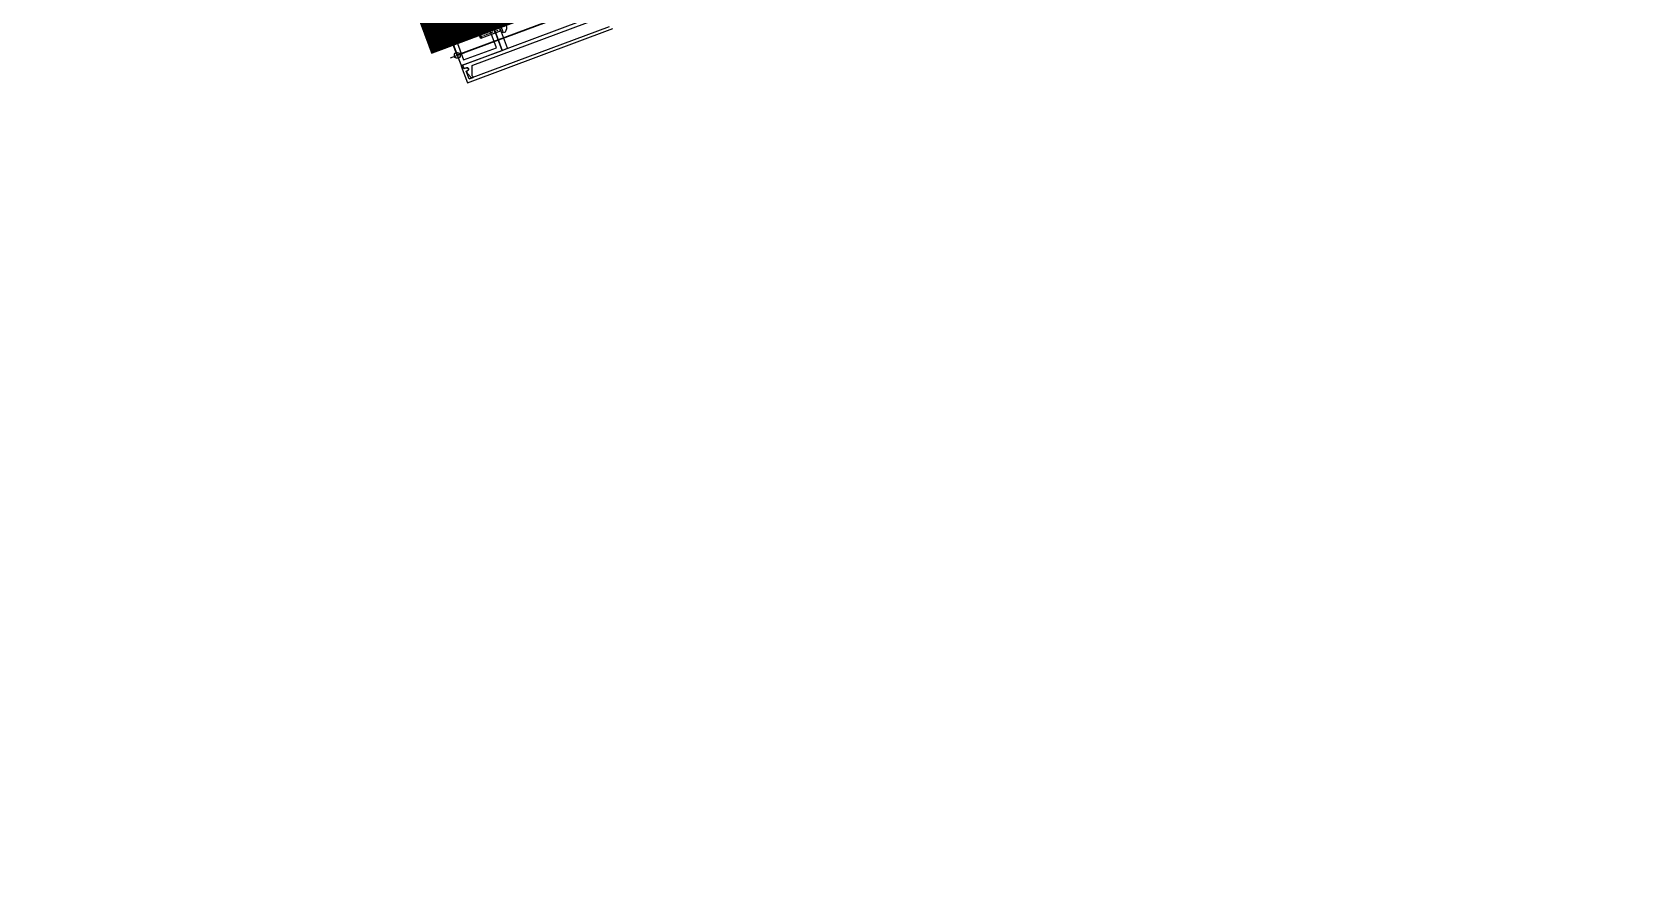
# Model space of a CAD drawing. Extents: x 12199666 to 24617114, y 1197707 to 2548648.
# Drawn here: x 12292851 to 12293945, y 1249490 to 1250068 of the extents above; entities that cross this region are included whole.
import ezdxf

# ---------------------------------------------------------------- set-up
doc = ezdxf.new("R2010")
doc.units = 0
doc.header["$LTSCALE"] = 10
doc.header["$MEASUREMENT"] = 0
for name, pattern in [('TX-PLAN-T1-F11$0$CENTER', [2, 1.25, -0.25, 0.25, -0.25]), ('TX-PLAN-T1-F11$0$CENTER2', [1.125, 0.75, -0.125, 0.125, -0.125]), ('TX-PLAN-T1-F11$0$CONTINOUS', [0]), ('TX-PLAN-T1-F11$0$HIDDEN', [0.375, 0.25, -0.125])]:
    doc.linetypes.add(name, pattern=pattern)
doc.layers.add('TX-PLAN-T1-F11$0$_EDO-ALUMINIUM-SECTION', color=90, linetype='Continuous', lineweight=30)
doc.layers.add('TX-PLAN-T1-F11$0$幕墙线', color=114, linetype='Continuous', lineweight=30)
doc.layers.add('TX-PLAN-T1-F11$0$bangong', color=5, linetype='Continuous', true_color=0x0000ff)
for name, color, linetype in [('TX-PLAN-T1-F11$0$F-Alum', 4, 'Continuous'), ('TX-PLAN-T1-F11$0$F-dim', 1, 'Continuous'), ('TX-PLAN-T1-F11$0$F_MISC', 8, 'Continuous'), ('TX-PLAN-T1-F11$0$中心线', 1, 'TX-PLAN-T1-F11$0$CENTER2'), ('TX-PLAN-T1-F11$0$虚线', 8, 'TX-PLAN-T1-F11$0$HIDDEN'), ('TX-PLAN-T1-F11$0$螺栓钉类', 241, 'Continuous')]:
    doc.layers.add(name, color=color, linetype=linetype)

# ---------------------------------------------------------------- blocks, each defined once
blk = doc.blocks.new('TX-PLAN-T1-F11$0$A$C3FFC0167')
at = {"layer": 'TX-PLAN-T1-F11$0$F-dim'}
for p, q in [((-5, 0), (5, 0)), ((0, 5), (0, -5))]:
    blk.add_line(p, q, dxfattribs=at)
blk.add_circle((0, 0), 2, dxfattribs=at)
blk = doc.blocks.new('*U172')
at = {"layer": 'TX-PLAN-T1-F11$0$中心线', "color": 1, "linetype": 'TX-PLAN-T1-F11$0$CENTER', "ltscale": 2.357948}
blk.add_line((0, 15.9), (0, -5), dxfattribs=at)
at = {"layer": 'TX-PLAN-T1-F11$0$虚线', "linetype": 'TX-PLAN-T1-F11$0$HIDDEN', "ltscale": 0.5}
for p, q in [((-1.9, 0), (-1.9, 15)), ((1.9, 0), (1.9, 15))]:
    blk.add_line(p, q, dxfattribs=at)
at = {"layer": 'TX-PLAN-T1-F11$0$螺栓钉类', "color": 241, "linetype": 'Continuous'}
for p, q in [((-2.4, 15), (-3, 14.4)), ((3, 14.4), (-3, 14.4)), ((-3, 0), (-3, 14.4)), ((2.4, 15), (-2.4, 15)), ((2.4, 15), (3, 14.4)), ((3, 0), (3, 14.4)), ((-0.9, -1), (0.5, 0)), ((0.2, -1), (1.7, 0))]:
    blk.add_line(p, q, dxfattribs=at)
blk.add_lwpolyline([(4.4, 0), (4.4, -1), (-4.4, -1), (-4.4, 0)], close=True, dxfattribs=at)
blk.add_lwpolyline([(-4.8, -1), (4.8, -1), (4.8, -2.3, -0.207256), (0.7, -4.7), (0.7, -3.4), (-0.7, -3.4), (-0.7, -4.7, -0.207256), (-4.8, -2.3)], format="xyb", close=True, dxfattribs=at)
blk = doc.blocks.new('*U193')
at = {"layer": 'TX-PLAN-T1-F11$0$F-Alum'}
blk.add_lwpolyline([(474.8, -613.1), (386.1, -664.3), (386.1, -664.3), (388.7, -662.8), (388.7, -662.8), (386.1, -664.3), (383.2, -659.3), (384.1, -658.8, 1), (383.1, -657.1), (381.4, -658.1), (380.2, -656.1), (379.3, -656.6), (385.4, -667), (477.5, -613.8)], format="xyb", dxfattribs=at)
at = {"layer": 'TX-PLAN-T1-F11$0$F-Alum', "linetype": 'TX-PLAN-T1-F11$0$CONTINOUS', "ltscale": 15555}
blk.add_lwpolyline([(380, -655.7), (381.2, -657.7, 0.414214), (381.6, -657.8), (383, -657, -1), (384.1, -658.9), (383.4, -659.4), (384.1, -660.7, 0.142849), (384.3, -660.8), (387.2, -663.2, 0.284079), (387.7, -663.3), (388.4, -662.8, 0.557537), (388.5, -662.5), (387.7, -661.8), (386.6, -655.1, -0.296379), (386.9, -654.6), (467.1, -608.3)], format="xyb", dxfattribs=at)
at = {"layer": 'TX-PLAN-T1-F11$0$F-Alum'}
blk.add_lwpolyline([(391.3, -617.3), (405.1, -641.2), (408.6, -639.2), (396.7, -618.8), (444.9, -590.9), (442.9, -587.5)], close=True, dxfattribs=at)
blk.add_lwpolyline([(381.3, -657.8), (381.3, -657.8), (380, -655.7), (455.9, -611.9), (454.9, -610.2), (456.6, -609.2), (457.6, -610.9), (474.7, -601)], dxfattribs=at)
at = {"layer": 'TX-PLAN-T1-F11$0$F-Alum', "flags": 128}
for points in [[(390.1, -615.2), (364.1, -630.2), (379.1, -656.2), (405.1, -641.2)], [(389, -619.3), (368.2, -631.3), (380.2, -652.1), (401, -640.1)]]:
    blk.add_lwpolyline(points, close=True, dxfattribs=at)
at = {"layer": 'TX-PLAN-T1-F11$0$F_MISC'}
for name, p, rotation in [('*U172', (400.7, -625.6), 120.0159999748988), ('TX-PLAN-T1-F11$0$A$C3FFC0167', (375.4, -649.7), 30.01599997489868)]:
    blk.add_blockref(name, p, dxfattribs=dict(at, rotation=rotation))
blk = doc.blocks.new('TX-PLAN-T1-F11$0$A$C21521A5F')
at = {"rotation": 90}
blk.add_blockref('*U193', (388.7, -4239.8, 0), dxfattribs=at)
blk = doc.blocks.new('TX-PLAN-T1-F11$0$标准层幕墙0118')
at = {"color": 3, "rotation": 270}
blk.add_blockref('TX-PLAN-T1-F11$0$A$C21521A5F', (4239.8, -661.3, 0), dxfattribs=at)
blk = doc.blocks.new('TX-PLAN-T1-F11')
at = {"layer": 'TX-PLAN-T1-F11$0$bangong', "const_width": 100}
blk.add_lwpolyline([(12297273.3, 1250040.1), (12296160.2, 1249635.9), (12296112.7, 1249618.1), (12295856.3, 1250307.4), (12295851.6, 1250311), (12295794.2, 1250289.6), (12294681.1, 1249885.4), (12294633.6, 1249867.7), (12294377.2, 1250557), (12294372.5, 1250560.6), (12294315.1, 1250539.1), (12293202, 1250134.9), (12293154.5, 1250117.2), (12292896.4, 1250811.2), (12292837, 1250784.7), (12291908.3, 1250382.5)], dxfattribs=at)
at = {"layer": 'TX-PLAN-T1-F11$0$幕墙线'}
blk.add_lwpolyline([(12304713.5, 1248758.7), (12303496.5, 1248305.1), (12303234.4, 1249008.3), (12302017.4, 1248554.7), (12301755.4, 1249257.8), (12300538.3, 1248804.2), (12300276.3, 1249507.4), (12299059.2, 1249053.8), (12298797.2, 1249756.9), (12297580.1, 1249303.3), (12297318.1, 1250006.4), (12296101, 1249552.9), (12295839, 1250256), (12294621.9, 1249802.4), (12294359.9, 1250505.5), (12293142.8, 1250052), (12292880.8, 1250755.1), (12291855.1, 1250298.8)], dxfattribs=at)
at = {"layer": 'TX-PLAN-T1-F11$0$_EDO-ALUMINIUM-SECTION', "rotation": 350.4236156863823}
blk.add_blockref('TX-PLAN-T1-F11$0$标准层幕墙0118', (12293055.5, 1251790.4), dxfattribs=at)

msp = doc.modelspace()

# ---------------------------------------------------------------- block references
msp.add_blockref('TX-PLAN-T1-F11', (0, 0))

doc.saveas('drawing.dxf')
